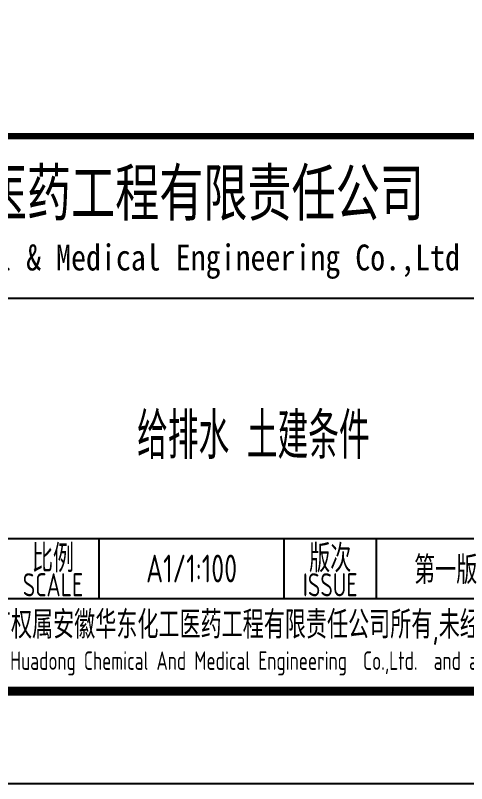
# Model space of a CAD drawing. Extents: x 6250600 to 6678662, y -692028 to -290561.
# Drawn here: x 6453584 to 6458468, y -679457 to -671152 of the extents above; entities that cross this region are included whole.
import ezdxf
from ezdxf.enums import TextEntityAlignment as Align

# ---------------------------------------------------------------- set-up
doc = ezdxf.new("R2010")
doc.units = 0
doc.header["$LTSCALE"] = 1000
doc.header["$MEASUREMENT"] = 0
doc.layers.get('0').update_dxf_attribs({"linetype": 'CONTINUOUS'})
doc.layers.add('PUB_TITLE', color=4, linetype='CONTINUOUS')
doc.styles.add('AHD', font='sceie.shx', dxfattribs={"width": 0.7, "bigfont": 'sceic.shx'})
doc.styles.add('ECEC_TQ_S', font='')
doc.styles.get('ECEC_TQ_S').set_extended_font_data('SimSun')

msp = doc.modelspace()

# ---------------------------------------------------------------- linework, layer by layer
for p, q in [((6447991.7, -674207.3), (6465991.7, -674207.3)), ((6447991.7, -676807.3), (6465991.7, -676807.3)), ((6454491.7, -677457.3), (6454491.7, -676807.3)), ((6456491.7, -677457.3), (6456491.7, -676807.3)), ((6457491.7, -677457.3), (6457491.7, -676807.3)), ((6447991.7, -677457.3), (6465991.7, -677457.3)), ((6447991.7, -678457.3), (6465991.7, -678457.3))]:
    msp.add_line(p, q)
msp.add_lwpolyline([(6465991.7, -672457.3, 70, 70, 0), (6447991.7, -672457.3, 70, 70, 0), (6447991.7, -678457.3, 0, 0, 0)], format="xyseb")
at = {"layer": 'PUB_TITLE', "color": 4}
msp.add_lwpolyline([(6407591.7, -679457.3), (6466991.7, -679457.3), (6466991.7, -637457.3), (6407591.7, -637457.3)], close=True, dxfattribs=at)
at = {"layer": 'PUB_TITLE', "color": 4, "const_width": 100}
msp.add_lwpolyline([(6410091.7, -678457.3), (6465991.7, -678457.3), (6465991.7, -638457.3), (6410091.7, -638457.3)], close=True, dxfattribs=at)

# ---------------------------------------------------------------- texts
for s, height, style, width, p in [('安徽华东化工医药工程有限责任公司', 500, 'ECEC_TQ_S', 0.7, (6454186.6, -673057.3)), ('安徽华东化工医药工程有限责任公司', 500, 'ECEC_TQ_S', 0.7, (6454186.6, -673057.3)), ('Anhui Huadong Chemical & Medical Engineering Co.,Ltd', 280, 'ECEC_TQ_S', 0.85, (6454186.6, -673807.3)), ('Anhui Huadong Chemical & Medical Engineering Co.,Ltd', 280, 'ECEC_TQ_S', 0.85, (6454186.6, -673807.3)), ('给排水 土建条件', 500, 'AHD', 0.7, (6456160.6, -675671.1)), ('比例', 300, 'AHD', 0.8, (6453991.7, -677007.3)), ('比例', 300, 'AHD', 0.8, (6453991.7, -677007.3)), ('版次', 300, 'AHD', 0.8, (6456991.7, -677007.3)), ('版次', 300, 'AHD', 0.8, (6456991.7, -677007.3)), ('SCALE', 250, 'AHD', 0.8, (6453991.7, -677307.3)), ('SCALE', 250, 'AHD', 0.8, (6453991.7, -677307.3)), ('ISSUE', 250, 'AHD', 0.8, (6456991.7, -677307.3)), ('ISSUE', 250, 'AHD', 0.8, (6456991.7, -677307.3)), ('本文件专有权属安徽华东化工医药工程有限责任公司所有,未经许可不得复制或转让给第三方', 300, 'AHD', 0.8, (6456991.7, -677757.3)), ('本文件专有权属安徽华东化工医药工程有限责任公司所有,未经许可不得复制或转让给第三方', 300, 'AHD', 0.8, (6456991.7, -677757.3)), ('The proprietary right of this document belongs to Anhui Huadong Chemical And Medical Engineering  Co.,Ltd.  and any replication or transfer to the 3rd. side is forbidden without its permission. ', 200, 'AHD', 0.8, (6456991.7, -678157.3)), ('The proprietary right of this document belongs to Anhui Huadong Chemical And Medical Engineering  Co.,Ltd.  and any replication or transfer to the 3rd. side is forbidden without its permission. ', 200, 'AHD', 0.8, (6456991.7, -678157.3))]:
    msp.add_text(s, height=height, dxfattribs=dict(style=style, width=width)).set_placement(p, align=Align.MIDDLE)
at = {"style": 'AHD', "width": 0.8}
for tag, text, p in [('A1/1:100', '1:100', (6455491.7, -677132.3)), ('第一版', '0', (6458241.7, -677132.3))]:
    msp.add_attdef(tag, text=text, height=300, dxfattribs=at).set_placement(p, align=Align.MIDDLE)

doc.saveas('drawing.dxf')
